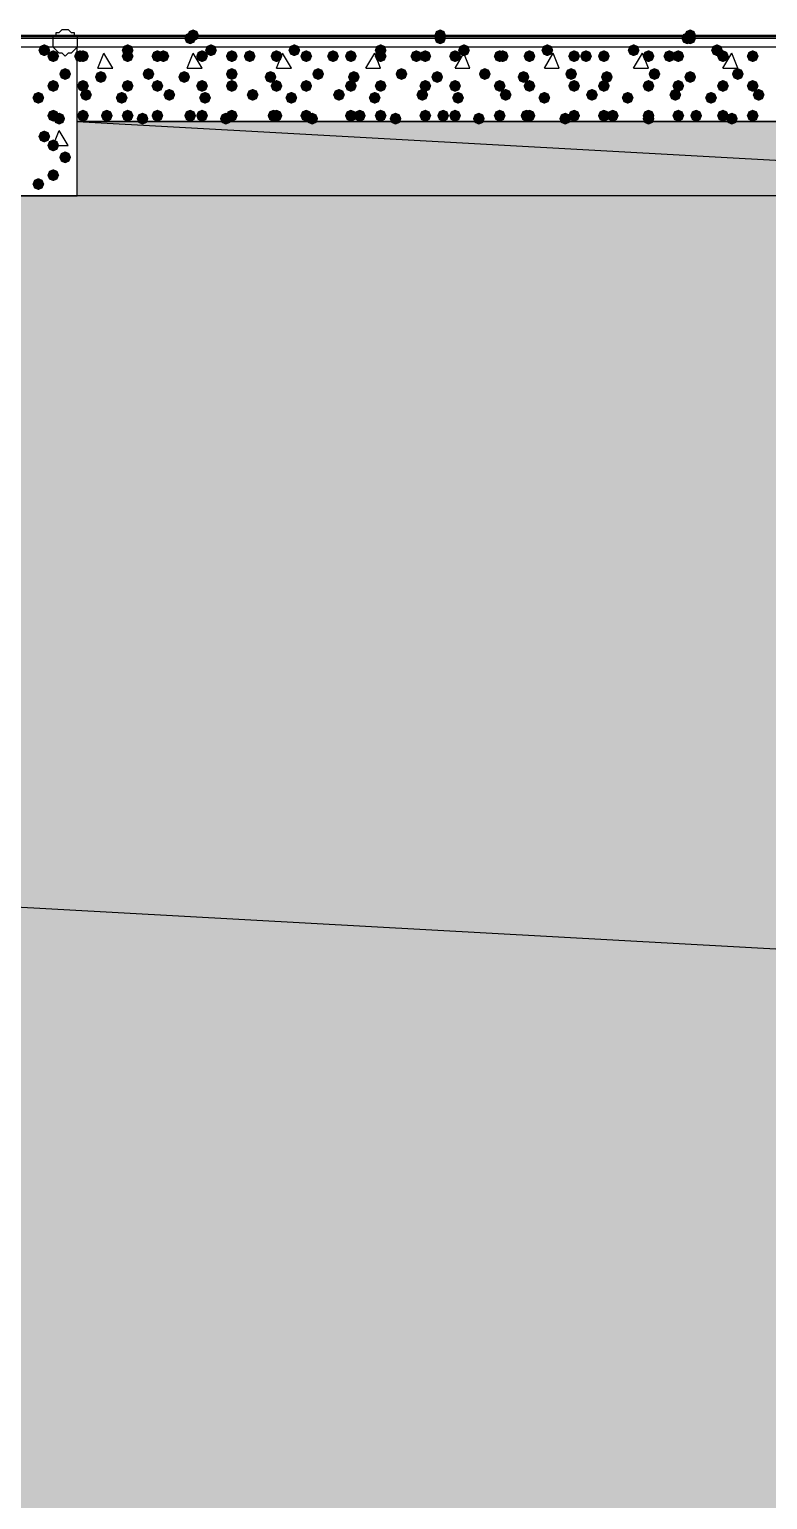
# Model space of a CAD drawing. Header units: millimetres. Extents: x 0 to 420, y 0 to 297.
# Drawn here: x 223.73 to 234.23, y 207.26 to 228.18 of the extents above; entities that cross this region are included whole.
import ezdxf

# ---------------------------------------------------------------- set-up
doc = ezdxf.new("R2010")
doc.units = ezdxf.units.MM
doc.layers.get('0').update_dxf_attribs({"linetype": 'CONTINUOUS'})

msp = doc.modelspace()

# ---------------------------------------------------------------- hatches: boundary and pattern name
at = {"true_color": 0x000007}
h = msp.add_hatch(color=0, dxfattribs=at)
h.paths.add_polyline_path([(38.565667, 228.049667), (386.969, 228.049667)], flags=0)
h.paths.add_polyline_path([(386.969, 228.049667), (38.565667, 228.049667)], flags=0)
at = {"true_color": 0x0000fe}
for points in [[(226.102333, 228.049667), (226.077462, 227.989871), (226.017667, 227.965), (225.957871, 227.989871), (225.933, 228.049667), (225.957871, 228.109462), (226.017667, 228.134333), (226.077462, 228.109463)], [(226.102333, 228.049667), (226.077462, 227.989871), (226.017667, 227.965), (225.957871, 227.989871), (225.933, 228.049667), (225.957871, 228.109462), (226.017667, 228.134333), (226.077462, 228.109463)], [(226.102333, 228.049667), (226.077462, 227.989871), (226.017667, 227.965), (225.957871, 227.989871), (225.933, 228.049667), (225.957871, 228.109462), (226.017667, 228.134333), (226.077462, 228.109463)], [(226.144667, 228.092), (226.119796, 228.032204), (226.06, 228.007333), (226.000204, 228.032204), (225.975333, 228.092), (226.000204, 228.151796), (226.06, 228.176667), (226.119796, 228.151796)], [(229.658333, 228.092), (229.633463, 228.032204), (229.573667, 228.007333), (229.513871, 228.032204), (229.489, 228.092), (229.513871, 228.151796), (229.573667, 228.176667), (229.633462, 228.151796)], [(229.658333, 228.049667), (229.633463, 227.989871), (229.573667, 227.965), (229.513871, 227.989871), (229.489, 228.049667), (229.513871, 228.109462), (229.573667, 228.134333), (229.633462, 228.109463)], [(229.658333, 228.049667), (229.633463, 227.989871), (229.573667, 227.965), (229.513871, 227.989871), (229.489, 228.049667), (229.513871, 228.109462), (229.573667, 228.134333), (229.633462, 228.109463)], [(229.658333, 228.049667), (229.633463, 227.989871), (229.573667, 227.965), (229.513871, 227.989871), (229.489, 228.049667), (229.513871, 228.109462), (229.573667, 228.134333), (229.633462, 228.109463)], [(233.172, 228.049667), (233.147129, 227.989871), (233.087333, 227.965), (233.027537, 227.989871), (233.002667, 228.049667), (233.027537, 228.109462), (233.087333, 228.134333), (233.147129, 228.109463)], [(233.172, 228.049667), (233.147129, 227.989871), (233.087333, 227.965), (233.027537, 227.989871), (233.002667, 228.049667), (233.027537, 228.109462), (233.087333, 228.134333), (233.147129, 228.109463)], [(233.214333, 228.092), (233.189462, 228.032204), (233.129667, 228.007333), (233.069871, 228.032204), (233.045, 228.092), (233.069871, 228.151796), (233.129667, 228.176667), (233.189462, 228.151796)], [(233.214333, 228.049667), (233.189462, 227.989871), (233.129667, 227.965), (233.069871, 227.989871), (233.045, 228.049667), (233.069871, 228.109462), (233.129667, 228.134333), (233.189462, 228.109463)]]:
    msp.add_hatch(color=0, dxfattribs=at).paths.add_polyline_path(points, flags=0)
at = {"true_color": 0x000007}
for points in [[(224.028, 227.880333), (224.003129, 227.820537), (223.943333, 227.795667), (223.883537, 227.820537), (223.858667, 227.880333), (223.883537, 227.940129), (223.943333, 227.965), (224.003129, 227.940129)], [(224.155, 227.795667), (224.130129, 227.735871), (224.070333, 227.711), (224.010538, 227.735871), (223.985667, 227.795667), (224.010537, 227.855462), (224.070333, 227.880333), (224.130129, 227.855463)], [(224.324333, 227.541667), (224.299463, 227.481871), (224.239667, 227.457), (224.179871, 227.481871), (224.155, 227.541667), (224.179871, 227.601462), (224.239667, 227.626333), (224.299462, 227.601463)], [(224.155, 227.372333), (224.130129, 227.312537), (224.070333, 227.287667), (224.010538, 227.312537), (223.985667, 227.372333), (224.010537, 227.432129), (224.070333, 227.457), (224.130129, 227.432129)], [(223.943333, 227.203), (223.918462, 227.143204), (223.858667, 227.118333), (223.798871, 227.143204), (223.774, 227.203), (223.798871, 227.262796), (223.858667, 227.287667), (223.918462, 227.262796)], [(224.155, 226.949), (224.130129, 226.889204), (224.070333, 226.864333), (224.010538, 226.889204), (223.985667, 226.949), (224.010537, 227.008796), (224.070333, 227.033667), (224.130129, 227.008796)], [(224.239667, 226.906667), (224.214796, 226.846871), (224.155, 226.822), (224.095204, 226.846871), (224.070333, 226.906667), (224.095204, 226.966462), (224.155, 226.991333), (224.214796, 226.966463)], [(224.028, 226.652667), (224.003129, 226.592871), (223.943333, 226.568), (223.883537, 226.592871), (223.858667, 226.652667), (223.883537, 226.712462), (223.943333, 226.737333), (224.003129, 226.712463)], [(224.155, 226.525667), (224.130129, 226.465871), (224.070333, 226.441), (224.010538, 226.465871), (223.985667, 226.525667), (224.010537, 226.585462), (224.070333, 226.610333), (224.130129, 226.585463)], [(224.324333, 226.356333), (224.299463, 226.296537), (224.239667, 226.271667), (224.179871, 226.296537), (224.155, 226.356333), (224.179871, 226.416129), (224.239667, 226.441), (224.299462, 226.416129)], [(224.155, 226.102333), (224.130129, 226.042537), (224.070333, 226.017667), (224.010538, 226.042537), (223.985667, 226.102333), (224.010537, 226.162129), (224.070333, 226.187), (224.130129, 226.162129)], [(223.943333, 225.975333), (223.918462, 225.915537), (223.858667, 225.890667), (223.798871, 225.915537), (223.774, 225.975333), (223.798871, 226.035129), (223.858667, 226.06), (223.918462, 226.035129)]]:
    msp.add_hatch(color=0, dxfattribs=at).paths.add_polyline_path(points, flags=0)
at = {"true_color": 0x000008}
for points in [[(224.536, 227.795667), (224.511129, 227.735871), (224.451333, 227.711), (224.391538, 227.735871), (224.366667, 227.795667), (224.391537, 227.855462), (224.451333, 227.880333), (224.511129, 227.855463)], [(224.578333, 227.795667), (224.553462, 227.735871), (224.493667, 227.711), (224.433871, 227.735871), (224.409, 227.795667), (224.433871, 227.855462), (224.493667, 227.880333), (224.553462, 227.855463)], [(225.213333, 227.880333), (225.188462, 227.820537), (225.128667, 227.795667), (225.068871, 227.820537), (225.044, 227.880333), (225.068871, 227.940129), (225.128667, 227.965), (225.188462, 227.940129)], [(225.213333, 227.795667), (225.188462, 227.735871), (225.128667, 227.711), (225.068871, 227.735871), (225.044, 227.795667), (225.068871, 227.855462), (225.128667, 227.880333), (225.188462, 227.855463)], [(225.636667, 227.795667), (225.611796, 227.735871), (225.552, 227.711), (225.492204, 227.735871), (225.467333, 227.795667), (225.492204, 227.855462), (225.552, 227.880333), (225.611796, 227.855463)], [(225.721333, 227.795667), (225.696463, 227.735871), (225.636667, 227.711), (225.576871, 227.735871), (225.552, 227.795667), (225.576871, 227.855462), (225.636667, 227.880333), (225.696462, 227.855463)], [(226.271667, 227.795667), (226.246796, 227.735871), (226.187, 227.711), (226.127204, 227.735871), (226.102333, 227.795667), (226.127204, 227.855462), (226.187, 227.880333), (226.246796, 227.855463)], [(226.398667, 227.880333), (226.373796, 227.820537), (226.314, 227.795667), (226.254204, 227.820537), (226.229333, 227.880333), (226.254204, 227.940129), (226.314, 227.965), (226.373796, 227.940129)], [(226.695, 227.795667), (226.670129, 227.735871), (226.610333, 227.711), (226.550538, 227.735871), (226.525667, 227.795667), (226.550537, 227.855462), (226.610333, 227.880333), (226.670129, 227.855463)], [(226.949, 227.795667), (226.924129, 227.735871), (226.864333, 227.711), (226.804538, 227.735871), (226.779667, 227.795667), (226.804537, 227.855462), (226.864333, 227.880333), (226.924129, 227.855463)], [(227.33, 227.795667), (227.305129, 227.735871), (227.245333, 227.711), (227.185538, 227.735871), (227.160667, 227.795667), (227.185537, 227.855462), (227.245333, 227.880333), (227.305129, 227.855463)], [(227.584, 227.880333), (227.559129, 227.820537), (227.499333, 227.795667), (227.439538, 227.820537), (227.414667, 227.880333), (227.439537, 227.940129), (227.499333, 227.965), (227.559129, 227.940129)], [(227.753333, 227.795667), (227.728462, 227.735871), (227.668667, 227.711), (227.608871, 227.735871), (227.584, 227.795667), (227.608871, 227.855462), (227.668667, 227.880333), (227.728462, 227.855463)], [(228.134333, 227.795667), (228.109463, 227.735871), (228.049667, 227.711), (227.989871, 227.735871), (227.965, 227.795667), (227.989871, 227.855462), (228.049667, 227.880333), (228.109462, 227.855463)], [(228.388333, 227.795667), (228.363463, 227.735871), (228.303667, 227.711), (228.243871, 227.735871), (228.219, 227.795667), (228.243871, 227.855462), (228.303667, 227.880333), (228.363462, 227.855463)], [(228.811667, 227.880333), (228.786796, 227.820537), (228.727, 227.795667), (228.667204, 227.820537), (228.642333, 227.880333), (228.667204, 227.940129), (228.727, 227.965), (228.786796, 227.940129)], [(228.811667, 227.795667), (228.786796, 227.735871), (228.727, 227.711), (228.667204, 227.735871), (228.642333, 227.795667), (228.667204, 227.855462), (228.727, 227.880333), (228.786796, 227.855463)], [(229.319667, 227.795667), (229.294796, 227.735871), (229.235, 227.711), (229.175204, 227.735871), (229.150333, 227.795667), (229.175204, 227.855462), (229.235, 227.880333), (229.294796, 227.855463)], [(229.446667, 227.795667), (229.421796, 227.735871), (229.362, 227.711), (229.302204, 227.735871), (229.277333, 227.795667), (229.302204, 227.855462), (229.362, 227.880333), (229.421796, 227.855463)], [(229.87, 227.795667), (229.845129, 227.735871), (229.785333, 227.711), (229.725538, 227.735871), (229.700667, 227.795667), (229.725537, 227.855462), (229.785333, 227.880333), (229.845129, 227.855463)], [(229.997, 227.880333), (229.972129, 227.820537), (229.912333, 227.795667), (229.852537, 227.820537), (229.827667, 227.880333), (229.852537, 227.940129), (229.912333, 227.965), (229.972129, 227.940129)], [(230.505, 227.795667), (230.480129, 227.735871), (230.420333, 227.711), (230.360538, 227.735871), (230.335667, 227.795667), (230.360537, 227.855462), (230.420333, 227.880333), (230.480129, 227.855463)], [(230.547333, 227.795667), (230.522462, 227.735871), (230.462667, 227.711), (230.402871, 227.735871), (230.378, 227.795667), (230.402871, 227.855462), (230.462667, 227.880333), (230.522462, 227.855463)], [(230.928333, 227.795667), (230.903462, 227.735871), (230.843667, 227.711), (230.783871, 227.735871), (230.759, 227.795667), (230.783871, 227.855462), (230.843667, 227.880333), (230.903462, 227.855463)], [(231.182333, 227.880333), (231.157462, 227.820537), (231.097667, 227.795667), (231.037871, 227.820537), (231.013, 227.880333), (231.037871, 227.940129), (231.097667, 227.965), (231.157462, 227.940129)], [(231.563333, 227.795667), (231.538462, 227.735871), (231.478667, 227.711), (231.418871, 227.735871), (231.394, 227.795667), (231.418871, 227.855462), (231.478667, 227.880333), (231.538462, 227.855463)], [(231.732667, 227.795667), (231.707796, 227.735871), (231.648, 227.711), (231.588204, 227.735871), (231.563333, 227.795667), (231.588204, 227.855462), (231.648, 227.880333), (231.707796, 227.855463)], [(231.986667, 227.795667), (231.961796, 227.735871), (231.902, 227.711), (231.842204, 227.735871), (231.817333, 227.795667), (231.842204, 227.855462), (231.902, 227.880333), (231.961796, 227.855463)], [(232.41, 227.880333), (232.385129, 227.820537), (232.325333, 227.795667), (232.265537, 227.820537), (232.240667, 227.880333), (232.265537, 227.940129), (232.325333, 227.965), (232.385129, 227.940129)], [(232.621667, 227.795667), (232.596796, 227.735871), (232.537, 227.711), (232.477204, 227.735871), (232.452333, 227.795667), (232.477204, 227.855462), (232.537, 227.880333), (232.596796, 227.855463)], [(232.918, 227.795667), (232.893129, 227.735871), (232.833333, 227.711), (232.773538, 227.735871), (232.748667, 227.795667), (232.773537, 227.855462), (232.833333, 227.880333), (232.893129, 227.855463)], [(233.045, 227.795667), (233.020129, 227.735871), (232.960333, 227.711), (232.900538, 227.735871), (232.875667, 227.795667), (232.900537, 227.855462), (232.960333, 227.880333), (233.020129, 227.855463)], [(233.595333, 227.880333), (233.570462, 227.820537), (233.510667, 227.795667), (233.450871, 227.820537), (233.426, 227.880333), (233.450871, 227.940129), (233.510667, 227.965), (233.570462, 227.940129)], [(233.68, 227.795667), (233.655129, 227.735871), (233.595333, 227.711), (233.535538, 227.735871), (233.510667, 227.795667), (233.535537, 227.855462), (233.595333, 227.880333), (233.655129, 227.855463)], [(234.103333, 227.795667), (234.078463, 227.735871), (234.018667, 227.711), (233.958871, 227.735871), (233.934, 227.795667), (233.958871, 227.855462), (234.018667, 227.880333), (234.078462, 227.855463)], [(234.103333, 227.795667), (234.078463, 227.735871), (234.018667, 227.711), (233.958871, 227.735871), (233.934, 227.795667), (233.958871, 227.855462), (234.018667, 227.880333), (234.078462, 227.855463)], [(225.509667, 227.541667), (225.484796, 227.481871), (225.425, 227.457), (225.365204, 227.481871), (225.340333, 227.541667), (225.365204, 227.601462), (225.425, 227.626333), (225.484796, 227.601463)], [(226.695, 227.541667), (226.670129, 227.481871), (226.610333, 227.457), (226.550538, 227.481871), (226.525667, 227.541667), (226.550537, 227.601462), (226.610333, 227.626333), (226.670129, 227.601463)], [(227.922667, 227.541667), (227.897796, 227.481871), (227.838, 227.457), (227.778204, 227.481871), (227.753333, 227.541667), (227.778204, 227.601462), (227.838, 227.626333), (227.897796, 227.601463)], [(229.108, 227.541667), (229.083129, 227.481871), (229.023333, 227.457), (228.963538, 227.481871), (228.938667, 227.541667), (228.963537, 227.601462), (229.023333, 227.626333), (229.083129, 227.601463)], [(230.293333, 227.541667), (230.268463, 227.481871), (230.208667, 227.457), (230.148871, 227.481871), (230.124, 227.541667), (230.148871, 227.601462), (230.208667, 227.626333), (230.268462, 227.601463)], [(231.521, 227.541667), (231.496129, 227.481871), (231.436333, 227.457), (231.376538, 227.481871), (231.351667, 227.541667), (231.376537, 227.601462), (231.436333, 227.626333), (231.496129, 227.601463)], [(232.706333, 227.541667), (232.681462, 227.481871), (232.621667, 227.457), (232.561871, 227.481871), (232.537, 227.541667), (232.561871, 227.601462), (232.621667, 227.626333), (232.681462, 227.601463)], [(233.891667, 227.541667), (233.866796, 227.481871), (233.807, 227.457), (233.747204, 227.481871), (233.722333, 227.541667), (233.747204, 227.601462), (233.807, 227.626333), (233.866796, 227.601463)], [(224.578333, 227.372333), (224.553462, 227.312537), (224.493667, 227.287667), (224.433871, 227.312537), (224.409, 227.372333), (224.433871, 227.432129), (224.493667, 227.457), (224.553462, 227.432129)], [(224.832333, 227.499333), (224.807462, 227.439537), (224.747667, 227.414667), (224.687871, 227.439537), (224.663, 227.499333), (224.687871, 227.559129), (224.747667, 227.584), (224.807462, 227.559129)], [(225.213333, 227.372333), (225.188462, 227.312537), (225.128667, 227.287667), (225.068871, 227.312537), (225.044, 227.372333), (225.068871, 227.432129), (225.128667, 227.457), (225.188462, 227.432129)], [(225.636667, 227.372333), (225.611796, 227.312537), (225.552, 227.287667), (225.492204, 227.312537), (225.467333, 227.372333), (225.492204, 227.432129), (225.552, 227.457), (225.611796, 227.432129)], [(226.017667, 227.499333), (225.992796, 227.439537), (225.933, 227.414667), (225.873204, 227.439537), (225.848333, 227.499333), (225.873204, 227.559129), (225.933, 227.584), (225.992796, 227.559129)], [(226.271667, 227.372333), (226.246796, 227.312537), (226.187, 227.287667), (226.127204, 227.312537), (226.102333, 227.372333), (226.127204, 227.432129), (226.187, 227.457), (226.246796, 227.432129)], [(226.695, 227.372333), (226.670129, 227.312537), (226.610333, 227.287667), (226.550538, 227.312537), (226.525667, 227.372333), (226.550537, 227.432129), (226.610333, 227.457), (226.670129, 227.432129)], [(227.245333, 227.499333), (227.220462, 227.439537), (227.160667, 227.414667), (227.100871, 227.439537), (227.076, 227.499333), (227.100871, 227.559129), (227.160667, 227.584), (227.220462, 227.559129)], [(227.33, 227.372333), (227.305129, 227.312537), (227.245333, 227.287667), (227.185538, 227.312537), (227.160667, 227.372333), (227.185537, 227.432129), (227.245333, 227.457), (227.305129, 227.432129)], [(227.753333, 227.372333), (227.728462, 227.312537), (227.668667, 227.287667), (227.608871, 227.312537), (227.584, 227.372333), (227.608871, 227.432129), (227.668667, 227.457), (227.728462, 227.432129)], [(228.388333, 227.372333), (228.363463, 227.312537), (228.303667, 227.287667), (228.243871, 227.312537), (228.219, 227.372333), (228.243871, 227.432129), (228.303667, 227.457), (228.363462, 227.432129)], [(228.430667, 227.499333), (228.405796, 227.439537), (228.346, 227.414667), (228.286204, 227.439537), (228.261333, 227.499333), (228.286204, 227.559129), (228.346, 227.584), (228.405796, 227.559129)], [(228.811667, 227.372333), (228.786796, 227.312537), (228.727, 227.287667), (228.667204, 227.312537), (228.642333, 227.372333), (228.667204, 227.432129), (228.727, 227.457), (228.786796, 227.432129)], [(229.446667, 227.372333), (229.421796, 227.312537), (229.362, 227.287667), (229.302204, 227.312537), (229.277333, 227.372333), (229.302204, 227.432129), (229.362, 227.457), (229.421796, 227.432129)], [(229.616, 227.499333), (229.591129, 227.439537), (229.531333, 227.414667), (229.471538, 227.439537), (229.446667, 227.499333), (229.471537, 227.559129), (229.531333, 227.584), (229.591129, 227.559129)], [(229.87, 227.372333), (229.845129, 227.312537), (229.785333, 227.287667), (229.725538, 227.312537), (229.700667, 227.372333), (229.725537, 227.432129), (229.785333, 227.457), (229.845129, 227.432129)], [(230.505, 227.372333), (230.480129, 227.312537), (230.420333, 227.287667), (230.360538, 227.312537), (230.335667, 227.372333), (230.360537, 227.432129), (230.420333, 227.457), (230.480129, 227.432129)], [(230.843667, 227.499333), (230.818796, 227.439537), (230.759, 227.414667), (230.699204, 227.439537), (230.674333, 227.499333), (230.699204, 227.559129), (230.759, 227.584), (230.818796, 227.559129)], [(230.928333, 227.372333), (230.903462, 227.312537), (230.843667, 227.287667), (230.783871, 227.312537), (230.759, 227.372333), (230.783871, 227.432129), (230.843667, 227.457), (230.903462, 227.432129)], [(231.563333, 227.372333), (231.538462, 227.312537), (231.478667, 227.287667), (231.418871, 227.312537), (231.394, 227.372333), (231.418871, 227.432129), (231.478667, 227.457), (231.538462, 227.432129)], [(231.986667, 227.372333), (231.961796, 227.312537), (231.902, 227.287667), (231.842204, 227.312537), (231.817333, 227.372333), (231.842204, 227.432129), (231.902, 227.457), (231.961796, 227.432129)], [(232.029, 227.499333), (232.004129, 227.439537), (231.944333, 227.414667), (231.884538, 227.439537), (231.859667, 227.499333), (231.884537, 227.559129), (231.944333, 227.584), (232.004129, 227.559129)], [(232.621667, 227.372333), (232.596796, 227.312537), (232.537, 227.287667), (232.477204, 227.312537), (232.452333, 227.372333), (232.477204, 227.432129), (232.537, 227.457), (232.596796, 227.432129)], [(233.045, 227.372333), (233.020129, 227.312537), (232.960333, 227.287667), (232.900538, 227.312537), (232.875667, 227.372333), (232.900537, 227.432129), (232.960333, 227.457), (233.020129, 227.432129)], [(233.214333, 227.499333), (233.189462, 227.439537), (233.129667, 227.414667), (233.069871, 227.439537), (233.045, 227.499333), (233.069871, 227.559129), (233.129667, 227.584), (233.189462, 227.559129)], [(233.68, 227.372333), (233.655129, 227.312537), (233.595333, 227.287667), (233.535538, 227.312537), (233.510667, 227.372333), (233.535537, 227.432129), (233.595333, 227.457), (233.655129, 227.432129)], [(234.103333, 227.372333), (234.078463, 227.312537), (234.018667, 227.287667), (233.958871, 227.312537), (233.934, 227.372333), (233.958871, 227.432129), (234.018667, 227.457), (234.078462, 227.432129)], [(224.620667, 227.245333), (224.595796, 227.185537), (224.536, 227.160667), (224.476204, 227.185537), (224.451333, 227.245333), (224.476204, 227.305129), (224.536, 227.33), (224.595796, 227.305129)], [(225.128667, 227.203), (225.103796, 227.143204), (225.044, 227.118333), (224.984204, 227.143204), (224.959333, 227.203), (224.984204, 227.262796), (225.044, 227.287667), (225.103796, 227.262796)], [(225.806, 227.245333), (225.781129, 227.185537), (225.721333, 227.160667), (225.661538, 227.185537), (225.636667, 227.245333), (225.661537, 227.305129), (225.721333, 227.33), (225.781129, 227.305129)], [(226.314, 227.203), (226.289129, 227.143204), (226.229333, 227.118333), (226.169537, 227.143204), (226.144667, 227.203), (226.169537, 227.262796), (226.229333, 227.287667), (226.289129, 227.262796)], [(226.991333, 227.245333), (226.966462, 227.185537), (226.906667, 227.160667), (226.846871, 227.185537), (226.822, 227.245333), (226.846871, 227.305129), (226.906667, 227.33), (226.966462, 227.305129)], [(227.541667, 227.203), (227.516796, 227.143204), (227.457, 227.118333), (227.397204, 227.143204), (227.372333, 227.203), (227.397204, 227.262796), (227.457, 227.287667), (227.516796, 227.262796)], [(228.219, 227.245333), (228.194129, 227.185537), (228.134333, 227.160667), (228.074538, 227.185537), (228.049667, 227.245333), (228.074537, 227.305129), (228.134333, 227.33), (228.194129, 227.305129)], [(228.727, 227.203), (228.702129, 227.143204), (228.642333, 227.118333), (228.582538, 227.143204), (228.557667, 227.203), (228.582537, 227.262796), (228.642333, 227.287667), (228.702129, 227.262796)], [(229.404333, 227.245333), (229.379462, 227.185537), (229.319667, 227.160667), (229.259871, 227.185537), (229.235, 227.245333), (229.259871, 227.305129), (229.319667, 227.33), (229.379462, 227.305129)], [(229.912333, 227.203), (229.887462, 227.143204), (229.827667, 227.118333), (229.767871, 227.143204), (229.743, 227.203), (229.767871, 227.262796), (229.827667, 227.287667), (229.887462, 227.262796)], [(230.589667, 227.245333), (230.564796, 227.185537), (230.505, 227.160667), (230.445204, 227.185537), (230.420333, 227.245333), (230.445204, 227.305129), (230.505, 227.33), (230.564796, 227.305129)], [(231.14, 227.203), (231.115129, 227.143204), (231.055333, 227.118333), (230.995538, 227.143204), (230.970667, 227.203), (230.995537, 227.262796), (231.055333, 227.287667), (231.115129, 227.262796)], [(231.817333, 227.245333), (231.792463, 227.185537), (231.732667, 227.160667), (231.672871, 227.185537), (231.648, 227.245333), (231.672871, 227.305129), (231.732667, 227.33), (231.792462, 227.305129)], [(232.325333, 227.203), (232.300462, 227.143204), (232.240667, 227.118333), (232.180871, 227.143204), (232.156, 227.203), (232.180871, 227.262796), (232.240667, 227.287667), (232.300462, 227.262796)], [(233.002667, 227.245333), (232.977796, 227.185537), (232.918, 227.160667), (232.858204, 227.185537), (232.833333, 227.245333), (232.858204, 227.305129), (232.918, 227.33), (232.977796, 227.305129)], [(233.510667, 227.203), (233.485796, 227.143204), (233.426, 227.118333), (233.366204, 227.143204), (233.341333, 227.203), (233.366204, 227.262796), (233.426, 227.287667), (233.485796, 227.262796)], [(234.188, 227.245333), (234.163129, 227.185537), (234.103333, 227.160667), (234.043538, 227.185537), (234.018667, 227.245333), (234.043537, 227.305129), (234.103333, 227.33), (234.163129, 227.305129)], [(224.578333, 226.949), (224.553462, 226.889204), (224.493667, 226.864333), (224.433871, 226.889204), (224.409, 226.949), (224.433871, 227.008796), (224.493667, 227.033667), (224.553462, 227.008796)], [(224.917, 226.949), (224.892129, 226.889204), (224.832333, 226.864333), (224.772538, 226.889204), (224.747667, 226.949), (224.772537, 227.008796), (224.832333, 227.033667), (224.892129, 227.008796)], [(225.213333, 226.949), (225.188462, 226.889204), (225.128667, 226.864333), (225.068871, 226.889204), (225.044, 226.949), (225.068871, 227.008796), (225.128667, 227.033667), (225.188462, 227.008796)], [(225.636667, 226.949), (225.611796, 226.889204), (225.552, 226.864333), (225.492204, 226.889204), (225.467333, 226.949), (225.492204, 227.008796), (225.552, 227.033667), (225.611796, 227.008796)], [(226.102333, 226.949), (226.077462, 226.889204), (226.017667, 226.864333), (225.957871, 226.889204), (225.933, 226.949), (225.957871, 227.008796), (226.017667, 227.033667), (226.077462, 227.008796)], [(226.271667, 226.949), (226.246796, 226.889204), (226.187, 226.864333), (226.127204, 226.889204), (226.102333, 226.949), (226.127204, 227.008796), (226.187, 227.033667), (226.246796, 227.008796)], [(226.695, 226.949), (226.670129, 226.889204), (226.610333, 226.864333), (226.550538, 226.889204), (226.525667, 226.949), (226.550537, 227.008796), (226.610333, 227.033667), (226.670129, 227.008796)], [(227.287667, 226.949), (227.262796, 226.889204), (227.203, 226.864333), (227.143204, 226.889204), (227.118333, 226.949), (227.143204, 227.008796), (227.203, 227.033667), (227.262796, 227.008796)], [(227.33, 226.949), (227.305129, 226.889204), (227.245333, 226.864333), (227.185538, 226.889204), (227.160667, 226.949), (227.185537, 227.008796), (227.245333, 227.033667), (227.305129, 227.008796)], [(227.753333, 226.949), (227.728462, 226.889204), (227.668667, 226.864333), (227.608871, 226.889204), (227.584, 226.949), (227.608871, 227.008796), (227.668667, 227.033667), (227.728462, 227.008796)], [(228.388333, 226.949), (228.363463, 226.889204), (228.303667, 226.864333), (228.243871, 226.889204), (228.219, 226.949), (228.243871, 227.008796), (228.303667, 227.033667), (228.363462, 227.008796)], [(228.515333, 226.949), (228.490462, 226.889204), (228.430667, 226.864333), (228.370871, 226.889204), (228.346, 226.949), (228.370871, 227.008796), (228.430667, 227.033667), (228.490462, 227.008796)], [(228.811667, 226.949), (228.786796, 226.889204), (228.727, 226.864333), (228.667204, 226.889204), (228.642333, 226.949), (228.667204, 227.008796), (228.727, 227.033667), (228.786796, 227.008796)], [(229.446667, 226.949), (229.421796, 226.889204), (229.362, 226.864333), (229.302204, 226.889204), (229.277333, 226.949), (229.302204, 227.008796), (229.362, 227.033667), (229.421796, 227.008796)], [(229.700667, 226.949), (229.675796, 226.889204), (229.616, 226.864333), (229.556204, 226.889204), (229.531333, 226.949), (229.556204, 227.008796), (229.616, 227.033667), (229.675796, 227.008796)], [(229.87, 226.949), (229.845129, 226.889204), (229.785333, 226.864333), (229.725538, 226.889204), (229.700667, 226.949), (229.725537, 227.008796), (229.785333, 227.033667), (229.845129, 227.008796)], [(230.505, 226.949), (230.480129, 226.889204), (230.420333, 226.864333), (230.360538, 226.889204), (230.335667, 226.949), (230.360537, 227.008796), (230.420333, 227.033667), (230.480129, 227.008796)], [(230.886, 226.949), (230.861129, 226.889204), (230.801333, 226.864333), (230.741538, 226.889204), (230.716667, 226.949), (230.741537, 227.008796), (230.801333, 227.033667), (230.861129, 227.008796)], [(230.928333, 226.949), (230.903462, 226.889204), (230.843667, 226.864333), (230.783871, 226.889204), (230.759, 226.949), (230.783871, 227.008796), (230.843667, 227.033667), (230.903462, 227.008796)], [(231.563333, 226.949), (231.538462, 226.889204), (231.478667, 226.864333), (231.418871, 226.889204), (231.394, 226.949), (231.418871, 227.008796), (231.478667, 227.033667), (231.538462, 227.008796)], [(231.986667, 226.949), (231.961796, 226.889204), (231.902, 226.864333), (231.842204, 226.889204), (231.817333, 226.949), (231.842204, 227.008796), (231.902, 227.033667), (231.961796, 227.008796)], [(232.113667, 226.949), (232.088796, 226.889204), (232.029, 226.864333), (231.969204, 226.889204), (231.944333, 226.949), (231.969204, 227.008796), (232.029, 227.033667), (232.088796, 227.008796)], [(232.621667, 226.949), (232.596796, 226.889204), (232.537, 226.864333), (232.477204, 226.889204), (232.452333, 226.949), (232.477204, 227.008796), (232.537, 227.033667), (232.596796, 227.008796)], [(233.045, 226.949), (233.020129, 226.889204), (232.960333, 226.864333), (232.900538, 226.889204), (232.875667, 226.949), (232.900537, 227.008796), (232.960333, 227.033667), (233.020129, 227.008796)], [(233.299, 226.949), (233.274129, 226.889204), (233.214333, 226.864333), (233.154538, 226.889204), (233.129667, 226.949), (233.154537, 227.008796), (233.214333, 227.033667), (233.274129, 227.008796)], [(233.68, 226.949), (233.655129, 226.889204), (233.595333, 226.864333), (233.535538, 226.889204), (233.510667, 226.949), (233.535537, 227.008796), (233.595333, 227.033667), (233.655129, 227.008796)], [(234.103333, 226.949), (234.078463, 226.889204), (234.018667, 226.864333), (233.958871, 226.889204), (233.934, 226.949), (233.958871, 227.008796), (234.018667, 227.033667), (234.078462, 227.008796)], [(225.425, 226.906667), (225.400129, 226.846871), (225.340333, 226.822), (225.280538, 226.846871), (225.255667, 226.906667), (225.280537, 226.966462), (225.340333, 226.991333), (225.400129, 226.966463)], [(226.610333, 226.906667), (226.585462, 226.846871), (226.525667, 226.822), (226.465871, 226.846871), (226.441, 226.906667), (226.465871, 226.966462), (226.525667, 226.991333), (226.585462, 226.966463)], [(227.838, 226.906667), (227.813129, 226.846871), (227.753333, 226.822), (227.693537, 226.846871), (227.668667, 226.906667), (227.693537, 226.966462), (227.753333, 226.991333), (227.813129, 226.966463)], [(229.023333, 226.906667), (228.998462, 226.846871), (228.938667, 226.822), (228.878871, 226.846871), (228.854, 226.906667), (228.878871, 226.966462), (228.938667, 226.991333), (228.998462, 226.966463)], [(230.208667, 226.906667), (230.183796, 226.846871), (230.124, 226.822), (230.064204, 226.846871), (230.039333, 226.906667), (230.064204, 226.966462), (230.124, 226.991333), (230.183796, 226.966463)], [(231.436333, 226.906667), (231.411462, 226.846871), (231.351667, 226.822), (231.291871, 226.846871), (231.267, 226.906667), (231.291871, 226.966462), (231.351667, 226.991333), (231.411462, 226.966463)], [(232.621667, 226.906667), (232.596796, 226.846871), (232.537, 226.822), (232.477204, 226.846871), (232.452333, 226.906667), (232.477204, 226.966462), (232.537, 226.991333), (232.596796, 226.966463)], [(233.807, 226.906667), (233.782129, 226.846871), (233.722333, 226.822), (233.662537, 226.846871), (233.637667, 226.906667), (233.662537, 226.966462), (233.722333, 226.991333), (233.782129, 226.966463)]]:
    msp.add_hatch(color=0, dxfattribs=at).paths.add_polyline_path(points, flags=0)
h = msp.add_hatch(color=0, dxfattribs=at)
h.paths.add_polyline_path([(243.501333, 226.864333), (224.409, 226.864333), (243.501333, 225.806)], flags=0)
h.paths.add_polyline_path([(224.409, 226.864333), (243.501333, 225.806), (224.409, 225.806)], flags=0)
h = msp.add_hatch(color=0, dxfattribs=at)
h.paths.add_polyline_path([(385.826, 225.806), (39.708667, 225.806), (385.826, 206.756)], flags=0)
h.paths.add_polyline_path([(39.708667, 225.806), (385.826, 206.756), (39.708667, 206.756)], flags=0)

# ---------------------------------------------------------------- linework, layer by layer
at = {"color": 0, "true_color": 0x000007}
for points in [[(387.011333, 228.092), (38.481, 228.092), (38.481, 228.049667)], [(387.011333, 228.092), (38.523333, 228.092), (387.011333, 228.092), (38.523333, 228.049667)], [(38.523333, 228.049667), (387.011333, 228.049667)], [(387.011333, 228.049667), (386.969, 228.049667), (38.565667, 228.049667), (38.523333, 228.049667)], [(38.565667, 228.049667), (386.969, 228.049667)], [(243.501333, 227.922667), (224.409, 227.922667)], [(224.409, 226.864333), (243.501333, 226.864333)], [(224.070333, 226.525667), (224.155, 226.737333)], [(224.282, 226.525667), (224.155, 226.737333)], [(224.070333, 226.525667), (224.282, 226.525667)]]:
    msp.add_lwpolyline(points, dxfattribs=at)
for points in [[(38.523333, 228.049667), (387.011333, 228.049667)], [(38.565667, 228.049667), (386.969, 228.049667)], [(386.969, 228.049667), (38.565667, 228.049667)], [(224.409, 228.007333), (224.409, 227.965), (224.409, 227.922667), (224.366667, 227.880333), (224.324333, 227.838), (224.282, 227.838), (224.239667, 227.795667), (224.197333, 227.838), (224.155, 227.838), (224.112667, 227.880333), (224.070333, 227.922667), (224.070333, 227.965), (224.070333, 228.007333), (224.070333, 228.049667), (224.070333, 228.092), (224.112667, 228.092), (224.112667, 228.134333), (224.155, 228.134333), (224.197333, 228.176667), (224.239667, 228.176667), (224.282, 228.176667), (224.324333, 228.134333), (224.366667, 228.134333), (224.366667, 228.092), (224.409, 228.092), (224.409, 228.049667)], [(222.292333, 227.922667), (222.292333, 225.806), (224.409, 225.806), (224.409, 227.922667)]]:
    msp.add_lwpolyline(points, close=True, dxfattribs=at)
at = {"color": 0, "true_color": 0x000008}
for points in [[(224.705333, 227.626333), (224.79, 227.838)], [(224.917, 227.626333), (224.79, 227.838)], [(225.975333, 227.626333), (226.06, 227.838)], [(226.187, 227.626333), (226.06, 227.838)], [(227.245333, 227.626333), (227.33, 227.838)], [(227.457, 227.626333), (227.33, 227.838)], [(228.515333, 227.626333), (228.642333, 227.838)], [(228.727, 227.626333), (228.642333, 227.838)], [(229.785333, 227.626333), (229.912333, 227.838)], [(229.997, 227.626333), (229.912333, 227.838)], [(231.055333, 227.626333), (231.182333, 227.838)], [(231.267, 227.626333), (231.182333, 227.838)], [(232.325333, 227.626333), (232.452333, 227.838)], [(232.537, 227.626333), (232.452333, 227.838)], [(233.595333, 227.626333), (233.722333, 227.838)], [(233.807, 227.626333), (233.722333, 227.838)], [(224.705333, 227.626333), (224.917, 227.626333)], [(225.975333, 227.626333), (226.187, 227.626333)], [(227.245333, 227.626333), (227.457, 227.626333)], [(228.515333, 227.626333), (228.727, 227.626333)], [(229.785333, 227.626333), (229.997, 227.626333)], [(231.055333, 227.626333), (231.267, 227.626333)], [(232.325333, 227.626333), (232.537, 227.626333)], [(233.595333, 227.626333), (233.807, 227.626333)]]:
    msp.add_lwpolyline(points, dxfattribs=at)
for points in [[(243.501333, 226.864333), (224.409, 226.864333), (243.501333, 225.806)], [(224.409, 226.864333), (243.501333, 225.806), (224.409, 225.806)], [(385.826, 225.806), (39.708667, 225.806), (385.826, 206.756)], [(39.708667, 225.806), (385.826, 206.756), (39.708667, 206.756)]]:
    msp.add_lwpolyline(points, close=True, dxfattribs=at)

doc.saveas('drawing.dxf')
